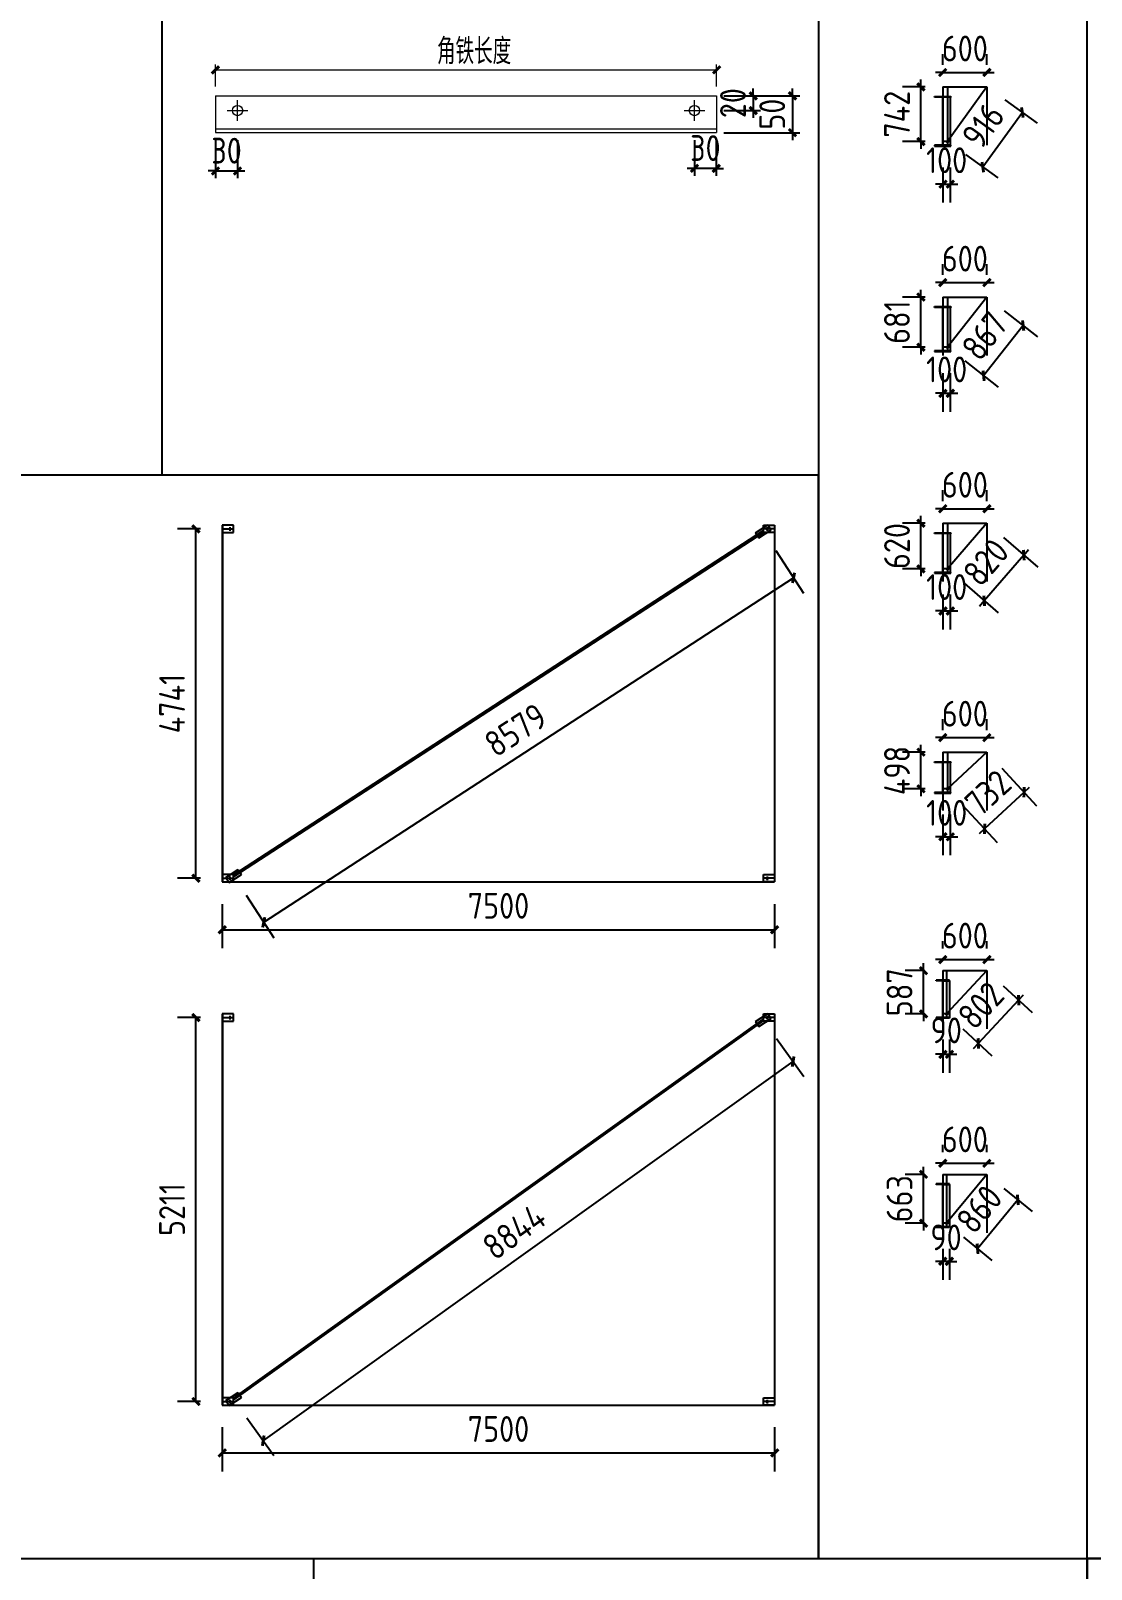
# Model space of a CAD drawing. Extents: x 411778 to 673094, y -11605 to 324395.
# Drawn here: x 480550 to 494949, y 72247 to 93127 of the extents above; entities that cross this region are included whole.
import ezdxf

# ---------------------------------------------------------------- set-up
doc = ezdxf.new("R2010")
doc.units = 0
doc.header["$LTSCALE"] = 1000
doc.header["$MEASUREMENT"] = 0
doc.styles.get("Standard").update_dxf_attribs({"font": 'gbenor.shx', "bigfont": 'gbcbig.shx'})
doc.dimstyles.get("Standard").update_dxf_attribs({"dimscale": 100, "dimtxt": 3.5, "dimasz": 1, "dimexe": 2.5, "dimexo": 3, "dimgap": 1.5, "dimtad": 1, "dimdec": 0, "dimzin": 0, "dimdsep": 46, "dimtxsty": 'Standard', "dimblk": 'ARCHTICK', "dimcen": 0.09, "dimadec": 0, "dimazin": 0, "dimtfac": 1, "dimtdec": 0, "dimtix": 1, "dimtmove": 2, "dimatfit": 3, "dimfxl": 1, "dimtolj": 1, "dimtzin": 0, "dimarcsym": 0})

# ---------------------------------------------------------------- blocks, each defined once
blk = doc.blocks.new('_ArchTick')
at = {"color": 0, "linetype": 'ByBlock', "const_width": 0.4}
blk.add_lwpolyline([(-0.5, -0.5), (0.5, 0.5)], dxfattribs=at)
blk = doc.blocks.new('*D391')
at = {"color": 3, "lineweight": -2}
for p, q in [((492696, 92365), (492387, 92365)), ((492637, 92365), (492637, 92465)), ((492637, 91623), (492637, 92365)), ((492696, 91623), (492387, 91623)), ((492637, 91623), (492637, 91523))]:
    blk.add_line(p, q, dxfattribs=at)
at = {"layer": 'Defpoints', "color": 0}
for p in [(492637, 92365), (492996, 92365), (492996, 91623)]:
    blk.add_point(p, dxfattribs=at)
at = {"color": 3, "lineweight": -2, "xscale": 100, "yscale": 100, "zscale": 100}
for p, rotation in [((492637, 92365), 270), ((492637, 91623), 90)]:
    blk.add_blockref('_ArchTick', p, dxfattribs=dict(at, rotation=rotation))
at = {"color": 0, "insert": (492312, 91994), "char_height": 350, "attachment_point": 5, "rotation": 90}
blk.add_mtext('\\A1;742', dxfattribs=at)
blk = doc.blocks.new('*D392')
at = {"color": 3, "lineweight": -2}
for p, q in [((492933, 92665), (492933, 92811.5)), ((493533, 92665), (493533, 92811.5)), ((492933, 92561.5), (492833, 92561.5)), ((492933, 92561.5), (493533, 92561.5)), ((493533, 92561.5), (493633, 92561.5))]:
    blk.add_line(p, q, dxfattribs=at)
at = {"layer": 'Defpoints', "color": 0}
for p in [(493533, 92561.5), (492933, 92365), (493533, 92365)]:
    blk.add_point(p, dxfattribs=at)
at = {"color": 3, "lineweight": -2, "xscale": 100, "yscale": 100, "zscale": 100}
blk.add_blockref('_ArchTick', (492933, 92561.5), dxfattribs=at)
at = {"color": 3, "lineweight": -2, "xscale": 100, "yscale": 100, "zscale": 100, "rotation": 180}
blk.add_blockref('_ArchTick', (493533, 92561.5), dxfattribs=at)
at = {"color": 0, "insert": (493233, 92886.5), "char_height": 350, "attachment_point": 5}
blk.add_mtext('\\A1;600', dxfattribs=at)
blk = doc.blocks.new('*D393')
at = {"color": 3, "lineweight": -2}
for p, q in [((493776, 92189), (494216, 91871)), ((494014, 92018), (493477, 91276)), ((493240, 91447), (493680, 91129))]:
    blk.add_line(p, q, dxfattribs=at)
at = {"layer": 'Defpoints', "color": 0}
for p in [(493533, 92365), (492996, 91623), (493477, 91276)]:
    blk.add_point(p, dxfattribs=at)
at = {"color": 3, "lineweight": -2, "xscale": 100, "yscale": 100, "zscale": 100}
for p, rotation in [((494014, 92018), 54.13134665157779), ((493477, 91276), 234.1313466515778)]:
    blk.add_blockref('_ArchTick', p, dxfattribs=dict(at, rotation=rotation))
at = {"color": 0, "insert": (493482, 91837), "char_height": 350, "attachment_point": 5, "rotation": 54.1313}
blk.add_mtext('\\A1;916', dxfattribs=at)
blk = doc.blocks.new('*D394')
at = {"color": 3, "lineweight": -2}
for p, q in [((492637, 89513), (492637, 89613)), ((492696, 89513), (492387, 89513)), ((492637, 88832), (492637, 89513)), ((492696, 88832), (492387, 88832)), ((492637, 88832), (492637, 88732))]:
    blk.add_line(p, q, dxfattribs=at)
at = {"layer": 'Defpoints', "color": 0}
for p in [(492637, 89513), (492996, 89513), (492996, 88832)]:
    blk.add_point(p, dxfattribs=at)
at = {"color": 3, "lineweight": -2, "xscale": 100, "yscale": 100, "zscale": 100}
for p, rotation in [((492637, 89513), 270), ((492637, 88832), 90)]:
    blk.add_blockref('_ArchTick', p, dxfattribs=dict(at, rotation=rotation))
at = {"color": 0, "insert": (492312, 89172.5), "char_height": 350, "attachment_point": 5, "rotation": 90}
blk.add_mtext('\\A1;681', dxfattribs=at)
blk = doc.blocks.new('*D395')
at = {"color": 3, "lineweight": -2}
for p, q in [((492933, 89813), (492933, 89959.5)), ((493533, 89813), (493533, 89959.5)), ((492933, 89709.5), (492833, 89709.5)), ((492933, 89709.5), (493533, 89709.5)), ((493533, 89709.5), (493633, 89709.5))]:
    blk.add_line(p, q, dxfattribs=at)
at = {"layer": 'Defpoints', "color": 0}
for p in [(493533, 89709.5), (492933, 89513), (493533, 89513)]:
    blk.add_point(p, dxfattribs=at)
at = {"color": 3, "lineweight": -2, "xscale": 100, "yscale": 100, "zscale": 100}
blk.add_blockref('_ArchTick', (492933, 89709.5), dxfattribs=at)
at = {"color": 3, "lineweight": -2, "xscale": 100, "yscale": 100, "zscale": 100, "rotation": 180}
blk.add_blockref('_ArchTick', (493533, 89709.5), dxfattribs=at)
at = {"color": 0, "insert": (493233, 90034.5), "char_height": 350, "attachment_point": 5}
blk.add_mtext('\\A1;600', dxfattribs=at)
blk = doc.blocks.new('*D396')
at = {"color": 3, "lineweight": -2}
for p, q in [((493769, 89327), (494221, 88971)), ((494025, 89126), (493488, 88445)), ((493232, 88646), (493685, 88290))]:
    blk.add_line(p, q, dxfattribs=at)
at = {"layer": 'Defpoints', "color": 0}
for p in [(493533, 89513), (492996, 88832), (493488, 88445)]:
    blk.add_point(p, dxfattribs=at)
at = {"color": 3, "lineweight": -2, "xscale": 100, "yscale": 100, "zscale": 100}
for p, rotation in [((494025, 89126), 51.76853448619656), ((493488, 88445), 231.7685344861965)]:
    blk.add_blockref('_ArchTick', p, dxfattribs=dict(at, rotation=rotation))
at = {"color": 0, "insert": (493501, 88986), "char_height": 350, "attachment_point": 5, "rotation": 51.7685}
blk.add_mtext('\\A1;867', dxfattribs=at)
blk = doc.blocks.new('*D397')
at = {"color": 3, "lineweight": -2}
for p, q in [((492696, 86444), (492387, 86444)), ((492637, 86444), (492637, 86544)), ((492637, 85824), (492637, 86444)), ((492696, 85824), (492387, 85824)), ((492637, 85824), (492637, 85724))]:
    blk.add_line(p, q, dxfattribs=at)
at = {"layer": 'Defpoints', "color": 0}
for p in [(492637, 86444), (492996, 86444), (492996, 85824)]:
    blk.add_point(p, dxfattribs=at)
at = {"color": 3, "lineweight": -2, "xscale": 100, "yscale": 100, "zscale": 100}
for p, rotation in [((492637, 86444), 270), ((492637, 85824), 90)]:
    blk.add_blockref('_ArchTick', p, dxfattribs=dict(at, rotation=rotation))
at = {"color": 0, "insert": (492312, 86134), "char_height": 350, "attachment_point": 5, "rotation": 90}
blk.add_mtext('\\A1;620', dxfattribs=at)
blk = doc.blocks.new('*D398')
at = {"color": 3, "lineweight": -2}
for p, q in [((492933, 86744), (492933, 86890.5)), ((493533, 86744), (493533, 86890.5)), ((492933, 86640.5), (492833, 86640.5)), ((492933, 86640.5), (493533, 86640.5)), ((493533, 86640.5), (493633, 86640.5))]:
    blk.add_line(p, q, dxfattribs=at)
at = {"layer": 'Defpoints', "color": 0}
for p in [(492933, 86444), (493533, 86640.5), (493533, 86444)]:
    blk.add_point(p, dxfattribs=at)
at = {"color": 3, "lineweight": -2, "xscale": 100, "yscale": 100, "zscale": 100}
blk.add_blockref('_ArchTick', (492933, 86640.5), dxfattribs=at)
at = {"color": 3, "lineweight": -2, "xscale": 100, "yscale": 100, "zscale": 100, "rotation": 180}
blk.add_blockref('_ArchTick', (493533, 86640.5), dxfattribs=at)
at = {"color": 0, "insert": (493233, 86965.5), "char_height": 350, "attachment_point": 5}
blk.add_mtext('\\A1;600', dxfattribs=at)
blk = doc.blocks.new('*D399')
at = {"color": 3, "lineweight": -2}
for p, q in [((493760, 86248), (494222, 85847)), ((494033, 86011), (494099, 86087)), ((494033, 86011), (493497, 85391)), ((493223, 85628), (493686, 85227)), ((493497, 85391), (493431, 85315))]:
    blk.add_line(p, q, dxfattribs=at)
at = {"layer": 'Defpoints', "color": 0}
for p in [(493533, 86444), (492996, 85824), (493497, 85391)]:
    blk.add_point(p, dxfattribs=at)
at = {"color": 3, "lineweight": -2, "xscale": 100, "yscale": 100, "zscale": 100}
for p, rotation in [((494033, 86011), 229.1296240983611), ((493497, 85391), 49.12962409836111)]:
    blk.add_blockref('_ArchTick', p, dxfattribs=dict(at, rotation=rotation))
at = {"color": 0, "insert": (493519, 85914), "char_height": 350, "attachment_point": 5, "rotation": 49.1296}
blk.add_mtext('\\A1;820', dxfattribs=at)
blk = doc.blocks.new('*D400')
at = {"color": 3, "lineweight": -2}
for p, q in [((492696, 83337), (492387, 83337)), ((492637, 83337), (492637, 83437)), ((492637, 82839), (492637, 83337)), ((492696, 82839), (492387, 82839)), ((492637, 82839), (492637, 82739))]:
    blk.add_line(p, q, dxfattribs=at)
at = {"layer": 'Defpoints', "color": 0}
for p in [(492637, 83337), (492996, 83337), (492996, 82839)]:
    blk.add_point(p, dxfattribs=at)
at = {"color": 3, "lineweight": -2, "xscale": 100, "yscale": 100, "zscale": 100}
for p, rotation in [((492637, 83337), 270), ((492637, 82839), 90)]:
    blk.add_blockref('_ArchTick', p, dxfattribs=dict(at, rotation=rotation))
at = {"color": 0, "insert": (492312, 83088), "char_height": 350, "attachment_point": 5, "rotation": 90}
blk.add_mtext('\\A1;498', dxfattribs=at)
blk = doc.blocks.new('*D401')
at = {"color": 3, "lineweight": -2}
for p, q in [((492933, 83637), (492933, 83783.5)), ((493533, 83637), (493533, 83783.5)), ((492933, 83533.5), (492833, 83533.5)), ((492933, 83533.5), (493533, 83533.5)), ((493533, 83533.5), (493633, 83533.5))]:
    blk.add_line(p, q, dxfattribs=at)
at = {"layer": 'Defpoints', "color": 0}
for p in [(493533, 83533.5), (492933, 83337), (493533, 83337)]:
    blk.add_point(p, dxfattribs=at)
at = {"color": 3, "lineweight": -2, "xscale": 100, "yscale": 100, "zscale": 100}
blk.add_blockref('_ArchTick', (492933, 83533.5), dxfattribs=at)
at = {"color": 3, "lineweight": -2, "xscale": 100, "yscale": 100, "zscale": 100, "rotation": 180}
blk.add_blockref('_ArchTick', (493533, 83533.5), dxfattribs=at)
at = {"color": 0, "insert": (493233, 83858.5), "char_height": 350, "attachment_point": 5}
blk.add_mtext('\\A1;600', dxfattribs=at)
blk = doc.blocks.new('*D402')
at = {"color": 3, "lineweight": -2}
for p, q in [((493737, 83117), (494208, 82610)), ((494038, 82793), (493501, 82295)), ((494038, 82793), (494111, 82861)), ((493201, 82619), (493671, 82112)), ((493501, 82295), (493428, 82227))]:
    blk.add_line(p, q, dxfattribs=at)
at = {"layer": 'Defpoints', "color": 0}
for p in [(493533, 83337), (492996, 82839), (493501, 82295)]:
    blk.add_point(p, dxfattribs=at)
at = {"color": 3, "lineweight": -2, "xscale": 100, "yscale": 100, "zscale": 100}
for p, rotation in [((494038, 82793), 222.8686612402884), ((493501, 82295), 42.86866124028836)]:
    blk.add_blockref('_ArchTick', p, dxfattribs=dict(at, rotation=rotation))
at = {"color": 0, "insert": (493548, 82783), "char_height": 350, "attachment_point": 5, "rotation": 42.8687}
blk.add_mtext('\\A1;732', dxfattribs=at)
blk = doc.blocks.new('*D403')
at = {"color": 3, "lineweight": -2}
for p, q in [((492672, 80371.5), (492672, 80471.5)), ((492686, 80371.5), (492422, 80371.5)), ((492672, 79784.5), (492672, 80371.5)), ((492686, 79784.5), (492422, 79784.5)), ((492672, 79784.5), (492672, 79684.5))]:
    blk.add_line(p, q, dxfattribs=at)
at = {"layer": 'Defpoints', "color": 0}
for p in [(492672, 80371.5), (492986, 80371.5), (492986, 79784.5)]:
    blk.add_point(p, dxfattribs=at)
at = {"color": 3, "lineweight": -2, "xscale": 100, "yscale": 100, "zscale": 100}
for p, rotation in [((492672, 80371.5), 270), ((492672, 79784.5), 90)]:
    blk.add_blockref('_ArchTick', p, dxfattribs=dict(at, rotation=rotation))
at = {"color": 0, "insert": (492347, 80078), "char_height": 350, "attachment_point": 5, "rotation": 90}
blk.add_mtext('\\A1;587', dxfattribs=at)
blk = doc.blocks.new('*D406')
at = {"color": 3, "lineweight": -2}
for p, q in [((492933, 80671.5), (492933, 80771.5)), ((493533, 80671.5), (493533, 80771.5)), ((492933, 80521.5), (492833, 80521.5)), ((492933, 80521.5), (493533, 80521.5)), ((493533, 80521.5), (493633, 80521.5))]:
    blk.add_line(p, q, dxfattribs=at)
at = {"layer": 'Defpoints', "color": 0}
for p in [(493533, 80521.5), (492933, 80371.5), (493533, 80371.5)]:
    blk.add_point(p, dxfattribs=at)
at = {"color": 3, "lineweight": -2, "xscale": 100, "yscale": 100, "zscale": 100}
blk.add_blockref('_ArchTick', (492933, 80521.5), dxfattribs=at)
at = {"color": 3, "lineweight": -2, "xscale": 100, "yscale": 100, "zscale": 100, "rotation": 180}
blk.add_blockref('_ArchTick', (493533, 80521.5), dxfattribs=at)
at = {"color": 0, "insert": (493233, 80846.5), "char_height": 350, "attachment_point": 5}
blk.add_mtext('\\A1;600', dxfattribs=at)
blk = doc.blocks.new('*D407')
at = {"color": 3, "lineweight": -2}
for p, q in [((493963, 79971), (493416, 79384)), ((493752, 80167), (494146, 79801)), ((493963, 79971), (494031, 80044)), ((493205, 79580), (493599, 79214)), ((493416, 79384), (493348, 79311))]:
    blk.add_line(p, q, dxfattribs=at)
at = {"layer": 'Defpoints', "color": 0}
for p in [(493533, 80371), (492986, 79784), (493416, 79384)]:
    blk.add_point(p, dxfattribs=at)
at = {"color": 3, "lineweight": -2, "xscale": 100, "yscale": 100, "zscale": 100}
for p, rotation in [((493963, 79971), 227.0201775861024), ((493416, 79384), 47.02017758610248)]:
    blk.add_blockref('_ArchTick', p, dxfattribs=dict(at, rotation=rotation))
at = {"color": 0, "insert": (493451, 79899), "char_height": 350, "attachment_point": 5, "rotation": 47.0202}
blk.add_mtext('\\A1;802', dxfattribs=at)
blk = doc.blocks.new('*D410')
at = {"color": 3, "lineweight": -2}
for p, q in [((492672, 77606.5), (492672, 77706.5)), ((492686, 77606.5), (492422, 77606.5)), ((492672, 76943.5), (492672, 77606.5)), ((492686, 76943.5), (492422, 76943.5)), ((492672, 76943.5), (492672, 76843.5))]:
    blk.add_line(p, q, dxfattribs=at)
at = {"layer": 'Defpoints', "color": 0}
for p in [(492672, 77606.5), (492986, 77606.5), (492986, 76943.5)]:
    blk.add_point(p, dxfattribs=at)
at = {"color": 3, "lineweight": -2, "xscale": 100, "yscale": 100, "zscale": 100}
for p, rotation in [((492672, 77606.5), 270), ((492672, 76943.5), 90)]:
    blk.add_blockref('_ArchTick', p, dxfattribs=dict(at, rotation=rotation))
at = {"color": 0, "insert": (492347, 77275), "char_height": 350, "attachment_point": 5, "rotation": 90}
blk.add_mtext('\\A1;663', dxfattribs=at)
blk = doc.blocks.new('*D408')
at = {"color": 3, "lineweight": -2}
for p, q in [((492933, 77906.5), (492933, 78006.5)), ((493533, 77906.5), (493533, 78006.5)), ((492933, 77756.5), (492833, 77756.5)), ((492933, 77756.5), (493533, 77756.5)), ((493533, 77756.5), (493633, 77756.5))]:
    blk.add_line(p, q, dxfattribs=at)
at = {"layer": 'Defpoints', "color": 0}
for p in [(493533, 77756.5), (492933, 77606.5), (493533, 77606.5)]:
    blk.add_point(p, dxfattribs=at)
at = {"color": 3, "lineweight": -2, "xscale": 100, "yscale": 100, "zscale": 100}
blk.add_blockref('_ArchTick', (492933, 77756.5), dxfattribs=at)
at = {"color": 3, "lineweight": -2, "xscale": 100, "yscale": 100, "zscale": 100, "rotation": 180}
blk.add_blockref('_ArchTick', (493533, 77756.5), dxfattribs=at)
at = {"color": 0, "insert": (493233, 78081.5), "char_height": 350, "attachment_point": 5}
blk.add_mtext('\\A1;600', dxfattribs=at)
blk = doc.blocks.new('*D409')
at = {"color": 3, "lineweight": -2}
for p, q in [((493953, 77260), (493406, 76597)), ((493764, 77416), (494146, 77101)), ((493217, 76753), (493599, 76438))]:
    blk.add_line(p, q, dxfattribs=at)
at = {"layer": 'Defpoints', "color": 0}
for p in [(493533, 77606), (492986, 76943), (493406, 76597)]:
    blk.add_point(p, dxfattribs=at)
at = {"color": 3, "lineweight": -2, "xscale": 100, "yscale": 100, "zscale": 100}
for p, rotation in [((493953, 77260), 50.47608323423588), ((493406, 76597), 230.4760832342359)]:
    blk.add_blockref('_ArchTick', p, dxfattribs=dict(at, rotation=rotation))
at = {"color": 0, "insert": (493429, 77135), "char_height": 350, "attachment_point": 5, "rotation": 50.4761}
blk.add_mtext('\\A1;860', dxfattribs=at)
blk = doc.blocks.new('*D413')
at = {"color": 3, "lineweight": -2}
for p, q in [((490360, 92244), (490360, 92344)), ((489963, 92244), (490460, 92244)), ((490360, 92244), (490360, 92044)), ((489963, 92044), (490460, 92044)), ((490360, 92044), (490360, 91944))]:
    blk.add_line(p, q, dxfattribs=at)
at = {"layer": 'Defpoints', "color": 0}
for p in [(489863, 92244), (489863, 92044), (490360, 92044)]:
    blk.add_point(p, dxfattribs=at)
at = {"color": 3, "lineweight": -2, "xscale": 100, "yscale": 100, "zscale": 100}
for p, rotation in [((490360, 92244), 270), ((490360, 92044), 90)]:
    blk.add_blockref('_ArchTick', p, dxfattribs=dict(at, rotation=rotation))
at = {"color": 0, "lineweight": 15, "insert": (490085, 92145), "char_height": 350, "attachment_point": 5, "rotation": 90}
blk.add_mtext('\\A1;20', dxfattribs=at)
blk = doc.blocks.new('*D414')
at = {"color": 3, "lineweight": -2}
for p, q in [((483058.5, 91644.5), (483058.5, 91124.5)), ((483358.5, 91644.5), (483358.5, 91124.5)), ((483058.5, 91224.5), (482958.5, 91224.5)), ((483058.5, 91224.5), (483358.5, 91224.5)), ((483358.5, 91224.5), (483458.5, 91224.5))]:
    blk.add_line(p, q, dxfattribs=at)
at = {"layer": 'Defpoints', "color": 0}
for p in [(483058.5, 91744.5), (483358.5, 91744.5), (483358.5, 91224.5)]:
    blk.add_point(p, dxfattribs=at)
at = {"color": 3, "lineweight": -2, "xscale": 100, "yscale": 100, "zscale": 100}
blk.add_blockref('_ArchTick', (483058.5, 91224.5), dxfattribs=at)
at = {"color": 3, "lineweight": -2, "xscale": 100, "yscale": 100, "zscale": 100, "rotation": 180}
blk.add_blockref('_ArchTick', (483358.5, 91224.5), dxfattribs=at)
at = {"color": 0, "lineweight": 15, "insert": (483208.5, 91499.5), "char_height": 350, "attachment_point": 5}
blk.add_mtext('\\A1;30', dxfattribs=at)
blk = doc.blocks.new('*D411')
at = {"color": 3, "lineweight": -2}
for p, q in [((489562, 91644), (489562, 91160)), ((489858, 91644), (489858, 91160)), ((489562, 91260), (489462, 91260)), ((489858, 91260), (489562, 91260)), ((489858, 91260), (489958, 91260))]:
    blk.add_line(p, q, dxfattribs=at)
at = {"layer": 'Defpoints', "color": 0}
for p in [(489562, 91744), (489858, 91744), (489562, 91260)]:
    blk.add_point(p, dxfattribs=at)
at = {"color": 3, "lineweight": -2, "xscale": 100, "yscale": 100, "zscale": 100}
blk.add_blockref('_ArchTick', (489562, 91260), dxfattribs=at)
at = {"color": 3, "lineweight": -2, "xscale": 100, "yscale": 100, "zscale": 100, "rotation": 180}
blk.add_blockref('_ArchTick', (489858, 91260), dxfattribs=at)
at = {"color": 0, "lineweight": 15, "insert": (489710, 91535), "char_height": 350, "attachment_point": 5}
blk.add_mtext('\\A1;30', dxfattribs=at)
blk = doc.blocks.new('*D412')
at = {"color": 3, "lineweight": -2}
for p, q in [((490893, 92244), (490893, 92344)), ((489963, 92244), (490993, 92244)), ((490893, 92244), (490893, 91744)), ((489963, 91744), (490993, 91744)), ((490893, 91744), (490893, 91644))]:
    blk.add_line(p, q, dxfattribs=at)
at = {"layer": 'Defpoints', "color": 0}
for p in [(489863, 92244), (489863, 91744), (490893, 91744)]:
    blk.add_point(p, dxfattribs=at)
at = {"color": 3, "lineweight": -2, "xscale": 100, "yscale": 100, "zscale": 100}
for p, rotation in [((490893, 92244), 270), ((490893, 91744), 90)]:
    blk.add_blockref('_ArchTick', p, dxfattribs=dict(at, rotation=rotation))
at = {"color": 0, "lineweight": 15, "insert": (490618, 91995), "char_height": 350, "attachment_point": 5, "rotation": 90}
blk.add_mtext('\\A1;50', dxfattribs=at)
blk = doc.blocks.new('*D1817')
at = {"color": 0, "lineweight": -2}
for p, q in [((482854, 86365.5), (482543.5, 86365.5)), ((482793.5, 81624.5), (482793.5, 86365.5)), ((482854, 81624.5), (482543.5, 81624.5))]:
    blk.add_line(p, q, dxfattribs=at)
at = {"layer": 'Defpoints', "color": 0}
for p in [(482793.5, 86365.5), (483154, 86365.5), (483154, 81624.5)]:
    blk.add_point(p, dxfattribs=at)
at = {"color": 0, "lineweight": -2, "xscale": 100, "yscale": 100, "zscale": 100}
for p, rotation in [((482793.5, 86365.5), 90), ((482793.5, 81624.5), 270)]:
    blk.add_blockref('_ArchTick', p, dxfattribs=dict(at, rotation=rotation))
at = {"color": 0, "insert": (482468.5, 83995), "char_height": 350, "attachment_point": 5, "rotation": 90}
blk.add_mtext('\\A1;4741', dxfattribs=at)
blk = doc.blocks.new('*D1818')
at = {"color": 0, "lineweight": -2}
for p, q in [((483151, 81274.5), (483151, 80676.5)), ((490651, 81274.5), (490651, 80676.5)), ((483151, 80926.5), (490651, 80926.5))]:
    blk.add_line(p, q, dxfattribs=at)
at = {"layer": 'Defpoints', "color": 0}
for p in [(483151, 81574.5), (490651, 81574.5), (490651, 80926.5)]:
    blk.add_point(p, dxfattribs=at)
at = {"color": 0, "lineweight": -2, "xscale": 100, "yscale": 100, "zscale": 100, "rotation": 180}
blk.add_blockref('_ArchTick', (483151, 80926.5), dxfattribs=at)
at = {"color": 0, "lineweight": -2, "xscale": 100, "yscale": 100, "zscale": 100}
blk.add_blockref('_ArchTick', (490651, 80926.5), dxfattribs=at)
at = {"color": 0, "insert": (486901, 81251.5), "char_height": 350, "attachment_point": 5}
blk.add_mtext('\\A1;7500', dxfattribs=at)
blk = doc.blocks.new('*D1819')
at = {"color": 0, "lineweight": -2}
for p, q in [((482854, 79734.5), (482543.5, 79734.5)), ((482793.5, 74523.5), (482793.5, 79734.5)), ((482854, 74523.5), (482543.5, 74523.5))]:
    blk.add_line(p, q, dxfattribs=at)
at = {"layer": 'Defpoints', "color": 0}
for p in [(482793.5, 79734.5), (483154, 79734.5), (483154, 74523.5)]:
    blk.add_point(p, dxfattribs=at)
at = {"color": 0, "lineweight": -2, "xscale": 100, "yscale": 100, "zscale": 100}
for p, rotation in [((482793.5, 79734.5), 90), ((482793.5, 74523.5), 270)]:
    blk.add_blockref('_ArchTick', p, dxfattribs=dict(at, rotation=rotation))
at = {"color": 0, "insert": (482468.5, 77129), "char_height": 350, "attachment_point": 5, "rotation": 90}
blk.add_mtext('\\A1;5211', dxfattribs=at)
blk = doc.blocks.new('*D1820')
at = {"color": 0, "lineweight": -2}
for p, q in [((483151, 74173.5), (483151, 73575.5)), ((490651, 74173.5), (490651, 73575.5)), ((483151, 73825.5), (490651, 73825.5))]:
    blk.add_line(p, q, dxfattribs=at)
at = {"layer": 'Defpoints', "color": 0}
for p in [(483151, 74473.5), (490651, 74473.5), (490651, 73825.5)]:
    blk.add_point(p, dxfattribs=at)
at = {"color": 0, "lineweight": -2, "xscale": 100, "yscale": 100, "zscale": 100, "rotation": 180}
blk.add_blockref('_ArchTick', (483151, 73825.5), dxfattribs=at)
at = {"color": 0, "lineweight": -2, "xscale": 100, "yscale": 100, "zscale": 100}
blk.add_blockref('_ArchTick', (490651, 73825.5), dxfattribs=at)
at = {"color": 0, "insert": (486901, 74150.5), "char_height": 350, "attachment_point": 5}
blk.add_mtext('\\A1;7500', dxfattribs=at)
blk = doc.blocks.new('*D1821')
at = {"color": 0, "lineweight": -2}
for p, q in [((490678, 79449), (491046, 78934)), ((483707, 73992), (490901, 79137)), ((483484, 74304), (483853, 73789))]:
    blk.add_line(p, q, dxfattribs=at)
at = {"layer": 'Defpoints', "color": 0}
for p in [(490503, 79693), (490901, 79137), (483310, 74548)]:
    blk.add_point(p, dxfattribs=at)
at = {"color": 0, "lineweight": -2, "xscale": 100, "yscale": 100, "zscale": 100}
for p, rotation in [((490901, 79137), 35.57705335855302), ((483707, 73992), 215.5770533585531)]:
    blk.add_blockref('_ArchTick', p, dxfattribs=dict(at, rotation=rotation))
at = {"color": 0, "insert": (487115, 76829), "char_height": 350, "attachment_point": 5, "rotation": 35.5771}
blk.add_mtext('\\A1;8844', dxfattribs=at)
blk = doc.blocks.new('*D1822')
at = {"color": 0, "lineweight": -2}
for p, q in [((490667, 86073), (491044, 85493)), ((483714, 81027), (490907, 85702)), ((483473, 81397), (483850, 80817))]:
    blk.add_line(p, q, dxfattribs=at)
at = {"layer": 'Defpoints', "color": 0}
for p in [(490503, 86324), (490907, 85702), (483310, 81649)]:
    blk.add_point(p, dxfattribs=at)
at = {"color": 0, "lineweight": -2, "xscale": 100, "yscale": 100, "zscale": 100}
for p, rotation in [((490907, 85702), 33.02331534191579), ((483714, 81027), 213.0233153419158)]:
    blk.add_blockref('_ArchTick', p, dxfattribs=dict(at, rotation=rotation))
at = {"color": 0, "insert": (487134, 83637), "char_height": 350, "attachment_point": 5, "rotation": 33.0233}
blk.add_mtext('\\A1;8579', dxfattribs=at)
blk = doc.blocks.new('*D2021')
at = {"color": 3, "lineweight": -2}
for p, q in [((492933, 76426), (492833, 76426)), ((492933, 76593.5), (492933, 76176)), ((493023, 76426), (492933, 76426)), ((493023, 76593.5), (493023, 76176)), ((493023, 76426), (493123, 76426))]:
    blk.add_line(p, q, dxfattribs=at)
at = {"layer": 'Defpoints', "color": 0}
for p in [(492933, 76893.5), (493023, 76893.5), (492933, 76426)]:
    blk.add_point(p, dxfattribs=at)
at = {"color": 3, "lineweight": -2, "xscale": 100, "yscale": 100, "zscale": 100}
blk.add_blockref('_ArchTick', (492933, 76426), dxfattribs=at)
at = {"color": 3, "lineweight": -2, "xscale": 100, "yscale": 100, "zscale": 100, "rotation": 180}
blk.add_blockref('_ArchTick', (493023, 76426), dxfattribs=at)
at = {"color": 0, "insert": (492978, 76751), "char_height": 350, "attachment_point": 5}
blk.add_mtext('\\A1;90', dxfattribs=at)
blk = doc.blocks.new('*D2023')
at = {"color": 3, "lineweight": -2}
for p, q in [((492936, 79434.5), (492936, 78985.5)), ((493026, 79434.5), (493026, 78985.5)), ((492936, 79235.5), (492836, 79235.5)), ((492936, 79235.5), (493026, 79235.5)), ((493026, 79235.5), (493126, 79235.5))]:
    blk.add_line(p, q, dxfattribs=at)
at = {"layer": 'Defpoints', "color": 0}
for p in [(492936, 79734.5), (493026, 79734.5), (493026, 79235.5)]:
    blk.add_point(p, dxfattribs=at)
at = {"color": 3, "lineweight": -2, "xscale": 100, "yscale": 100, "zscale": 100}
blk.add_blockref('_ArchTick', (492936, 79235.5), dxfattribs=at)
at = {"color": 3, "lineweight": -2, "xscale": 100, "yscale": 100, "zscale": 100, "rotation": 180}
blk.add_blockref('_ArchTick', (493026, 79235.5), dxfattribs=at)
at = {"color": 0, "insert": (492981, 79560.5), "char_height": 350, "attachment_point": 5}
blk.add_mtext('\\A1;90', dxfattribs=at)
blk = doc.blocks.new('*D2024')
at = {"color": 3, "lineweight": -2}
for p, q in [((492936, 82489), (492936, 81938)), ((493036, 82489), (493036, 81938)), ((492936, 82188), (492836, 82188)), ((492936, 82188), (493036, 82188)), ((493036, 82188), (493136, 82188))]:
    blk.add_line(p, q, dxfattribs=at)
at = {"layer": 'Defpoints', "color": 0}
for p in [(492936, 82789), (493036, 82789), (493036, 82188)]:
    blk.add_point(p, dxfattribs=at)
at = {"color": 3, "lineweight": -2, "xscale": 100, "yscale": 100, "zscale": 100}
blk.add_blockref('_ArchTick', (492936, 82188), dxfattribs=at)
at = {"color": 3, "lineweight": -2, "xscale": 100, "yscale": 100, "zscale": 100, "rotation": 180}
blk.add_blockref('_ArchTick', (493036, 82188), dxfattribs=at)
at = {"color": 0, "insert": (492986, 82513), "char_height": 350, "attachment_point": 5}
blk.add_mtext('\\A1;100', dxfattribs=at)
blk = doc.blocks.new('*D2025')
at = {"color": 3, "lineweight": -2}
for p, q in [((492936, 85474), (492936, 85002.5)), ((493036, 85474), (493036, 85002.5)), ((492936, 85252.5), (492836, 85252.5)), ((492936, 85252.5), (493036, 85252.5)), ((493036, 85252.5), (493136, 85252.5))]:
    blk.add_line(p, q, dxfattribs=at)
at = {"layer": 'Defpoints', "color": 0}
for p in [(492936, 85774), (493036, 85774), (493036, 85252.5)]:
    blk.add_point(p, dxfattribs=at)
at = {"color": 3, "lineweight": -2, "xscale": 100, "yscale": 100, "zscale": 100}
blk.add_blockref('_ArchTick', (492936, 85252.5), dxfattribs=at)
at = {"color": 3, "lineweight": -2, "xscale": 100, "yscale": 100, "zscale": 100, "rotation": 180}
blk.add_blockref('_ArchTick', (493036, 85252.5), dxfattribs=at)
at = {"color": 0, "insert": (492986, 85577.5), "char_height": 350, "attachment_point": 5}
blk.add_mtext('\\A1;100', dxfattribs=at)
blk = doc.blocks.new('*D2026')
at = {"color": 3, "lineweight": -2}
for p, q in [((492936, 88482), (492936, 87956.5)), ((493036, 88482), (493036, 87956.5)), ((492936, 88206.5), (492836, 88206.5)), ((492936, 88206.5), (493036, 88206.5)), ((493036, 88206.5), (493136, 88206.5))]:
    blk.add_line(p, q, dxfattribs=at)
at = {"layer": 'Defpoints', "color": 0}
for p in [(492936, 88782), (493036, 88782), (493036, 88206.5)]:
    blk.add_point(p, dxfattribs=at)
at = {"color": 3, "lineweight": -2, "xscale": 100, "yscale": 100, "zscale": 100}
blk.add_blockref('_ArchTick', (492936, 88206.5), dxfattribs=at)
at = {"color": 3, "lineweight": -2, "xscale": 100, "yscale": 100, "zscale": 100, "rotation": 180}
blk.add_blockref('_ArchTick', (493036, 88206.5), dxfattribs=at)
at = {"color": 0, "insert": (492986, 88531.5), "char_height": 350, "attachment_point": 5}
blk.add_mtext('\\A1;100', dxfattribs=at)
blk = doc.blocks.new('*D2027')
at = {"color": 3, "lineweight": -2}
for p, q in [((492936, 91273), (492936, 90794.5)), ((493036, 91273), (493036, 90794.5)), ((492936, 91044.5), (492836, 91044.5)), ((492936, 91044.5), (493036, 91044.5)), ((493036, 91044.5), (493136, 91044.5))]:
    blk.add_line(p, q, dxfattribs=at)
at = {"layer": 'Defpoints', "color": 0}
for p in [(492936, 91573), (493036, 91573), (493036, 91044.5)]:
    blk.add_point(p, dxfattribs=at)
at = {"color": 3, "lineweight": -2, "xscale": 100, "yscale": 100, "zscale": 100}
blk.add_blockref('_ArchTick', (492936, 91044.5), dxfattribs=at)
at = {"color": 3, "lineweight": -2, "xscale": 100, "yscale": 100, "zscale": 100, "rotation": 180}
blk.add_blockref('_ArchTick', (493036, 91044.5), dxfattribs=at)
at = {"color": 0, "insert": (492986, 91369.5), "char_height": 350, "attachment_point": 5}
blk.add_mtext('\\A1;100', dxfattribs=at)

msp = doc.modelspace()

# ---------------------------------------------------------------- linework, layer by layer
at = {"lineweight": 15}
for p, q in [((483058.5, 92369.5), (483058.5, 92670.9)), ((483058.5, 92595.9), (489863.1, 92595.9)), ((489863.1, 92369.5), (489863.1, 92670.9)), ((483058.5, 92244.5), (489863.1, 92244.5)), ((483058.5, 92244.5), (483058.5, 91744.5)), ((483358.5, 91904.5), (483358.5, 92184.5)), ((489562.1, 91904.5), (489562.1, 92184.5)), ((489863.1, 92244.5), (489863.1, 91744.5)), ((483218.5, 92044.5), (483498.5, 92044.5)), ((489422.1, 92044.5), (489702.1, 92044.5)), ((483058.5, 91794.5), (489863.1, 91794.5)), ((483058.5, 91744.5), (489863.1, 91744.5))]:
    msp.add_line(p, q, dxfattribs=at)
at = {"color": 1}
for p, q in [((492933, 92365), (492933, 91573)), ((493533, 92365), (493533, 91573)), ((492933, 89513), (492933, 88721)), ((492933, 89373), (492933, 88782)), ((493533, 89513), (493533, 88721)), ((492933, 86444), (492933, 85652)), ((493533, 86444), (493533, 85652)), ((492933, 86304), (492933, 85774)), ((492933, 83337), (492933, 82545)), ((493533, 83337), (493533, 82545)), ((492933, 83197), (492933, 82789)), ((492933, 80371.5), (492933, 79579.5)), ((492933, 80233.5), (492933, 79734.5)), ((493533, 80371.5), (493533, 79579.5)), ((492933, 77606.5), (492933, 76814.5)), ((492933, 77468.5), (492933, 76893.5)), ((493533, 77606.5), (493533, 76814.5))]:
    msp.add_line(p, q, dxfattribs=at)
at = {"color": 0}
for p, q in [((492933, 92365), (493533, 92365)), ((493533, 92365), (492996.5, 91623)), ((492933, 89513), (493533, 89513)), ((493533, 89513), (492996.5, 88832)), ((492933, 86444), (493533, 86444)), ((493533, 86444), (492996.5, 85824)), ((492933, 83337), (493533, 83337)), ((493533, 83337), (492996.5, 82839))]:
    msp.add_line(p, q, dxfattribs=at)
for p, q in [((492996, 92365), (492996, 91573)), ((492823, 92235), (493043, 92235)), ((492823, 92225), (492823, 92235)), ((493043, 92225), (492823, 92225)), ((492930, 92225), (492930, 91573)), ((492936, 92225), (492936, 91573)), ((493036, 92225), (493036, 91573)), ((493043, 92235), (493043, 92225)), ((492933, 91573), (492823, 91573)), ((492823, 91573), (492823, 91563)), ((492823, 91563), (493043, 91563)), ((493043, 91573), (492933, 91573)), ((493036, 91623), (492936, 91623)), ((493043, 91563), (493043, 91573)), ((492823, 89383), (493043, 89383)), ((492823, 89373), (492823, 89383)), ((493043, 89373), (492823, 89373)), ((492930, 89373), (492930, 88782)), ((492936, 89373), (492936, 88782)), ((492996, 89513), (492996, 88782)), ((493036, 89373), (493036, 88782)), ((493043, 89383), (493043, 89373)), ((492933, 88782), (492823, 88782)), ((492823, 88782), (492823, 88772)), ((492823, 88772), (493043, 88772)), ((493043, 88782), (492933, 88782)), ((493036, 88832), (492936, 88832)), ((493043, 88772), (493043, 88782)), ((492996, 86444), (492996, 85774)), ((483304, 86415.5), (483151, 86415.5)), ((483151, 86415.5), (483151, 81574.5)), ((483154, 86415.5), (483154, 86315.5)), ((483154, 86365.5), (483304, 86365.5)), ((483154, 86365.5), (483154, 81624.5)), ((483154, 86315.5), (483304, 86315.5)), ((483229, 86365.5), (483279, 86365.5)), ((483254, 86390.5), (483254, 86340.5)), ((483298.9, 81665.6), (490492.2, 86341.2)), ((483304, 86315.5), (483304, 86415.5)), ((483304, 81657), (490498, 86333)), ((483309.8, 81648.8), (490503.1, 86324.4)), ((490392, 86311.8), (490559.7, 86420.8)), ((490392, 86311.8), (490435.6, 86244.8)), ((490435.6, 86244.8), (490603.3, 86353.8)), ((490492.2, 86341.2), (490503.1, 86324.4)), ((490498, 86315.5), (490498, 86415.5)), ((490498, 86415.5), (490651, 86415.5)), ((490648, 86365.5), (490498, 86365.5)), ((490648, 86315.5), (490498, 86315.5)), ((490573, 86365.5), (490523, 86365.5)), ((490548, 86390.5), (490548, 86340.5)), ((490559.7, 86420.8), (490603.3, 86353.8)), ((490648, 86415.5), (490648, 86315.5)), ((490648, 86365.5), (490648, 81624.5)), ((490651, 86415.5), (490651, 81574.5)), ((492823, 86314), (493043, 86314)), ((492823, 86304), (492823, 86314)), ((493043, 86304), (492823, 86304)), ((492930, 86304), (492930, 85774)), ((492936, 86304), (492936, 85774)), ((493036, 86304), (493036, 85774)), ((493043, 86314), (493043, 86304)), ((493036, 85824), (492936, 85824)), ((492933, 85774), (492823, 85774)), ((492823, 85774), (492823, 85764)), ((492823, 85764), (493043, 85764)), ((493043, 85774), (492933, 85774)), ((493043, 85764), (493043, 85774)), ((492996, 83337), (492996, 82789)), ((492823, 83207), (493043, 83207)), ((492823, 83197), (492823, 83207)), ((493043, 83197), (492823, 83197)), ((492930, 83197), (492930, 82789)), ((492936, 83197), (492936, 82789)), ((493036, 83197), (493036, 82789)), ((493043, 83207), (493043, 83197)), ((492933, 82789), (492823, 82789)), ((492823, 82789), (492823, 82779)), ((492823, 82779), (493043, 82779)), ((493043, 82789), (492933, 82789)), ((493036, 82839), (492936, 82839)), ((493043, 82779), (493043, 82789)), ((483154, 81674.5), (483154, 81574.5)), ((483304, 81674.5), (483154, 81674.5)), ((483198.7, 81636.2), (483366.4, 81745.2)), ((483242.3, 81569.2), (483410, 81678.2)), ((483254, 81649.5), (483254, 81599.5)), ((483298.9, 81665.6), (483309.8, 81648.8)), ((483304, 81574.5), (483304, 81674.5)), ((483366.4, 81745.2), (483410, 81678.2)), ((490498, 81574.5), (490498, 81674.5)), ((490498, 81674.5), (490648, 81674.5)), ((490548, 81649.5), (490548, 81599.5)), ((490648, 81674.5), (490648, 81574.5)), ((483151, 81574.5), (483304, 81574.5)), ((483151, 81574.5), (490651, 81574.5)), ((483154, 81624.5), (483304, 81624.5)), ((483154, 81624.5), (483304, 81624.5)), ((483198.7, 81636.2), (483242.3, 81569.2)), ((483229, 81624.5), (483279, 81624.5)), ((490648, 81624.5), (490498, 81624.5)), ((490648, 81624.5), (490498, 81624.5)), ((490651, 81574.5), (490498, 81574.5)), ((490573, 81624.5), (490523, 81624.5)), ((493023, 80241.5), (492843, 80241.5)), ((492843, 80233.5), (492843, 80241.5)), ((493026, 80233.5), (492843, 80233.5)), ((492930, 80233.5), (492930, 79734.5)), ((492933, 80371.5), (493533, 80371.5)), ((492933, 80233.5), (493023, 80233.5)), ((492936, 80233.5), (492936, 79734.5)), ((492986, 80371.5), (492986, 79734.5)), ((493533, 80371.5), (492986, 79784.5)), ((493023, 80233.5), (493023, 80241.5)), ((493026, 80233.5), (493026, 79734.5)), ((483304, 79784.5), (483151, 79784.5)), ((483151, 79784.5), (483151, 74473.5)), ((483154, 79784.5), (483154, 79684.5)), ((483304, 79684.5), (483304, 79784.5)), ((490392, 79680.8), (490559.7, 79789.8)), ((490498, 79684.5), (490498, 79784.5)), ((490498, 79784.5), (490651, 79784.5)), ((490559.7, 79789.8), (490603.3, 79722.8)), ((490648, 79784.5), (490648, 79684.5)), ((490651, 79784.5), (490651, 74473.5)), ((493026, 79784.5), (492936, 79784.5)), ((483154, 79734.5), (483304, 79734.5)), ((483154, 79734.5), (483154, 74523.5)), ((483154, 79684.5), (483304, 79684.5)), ((483229, 79734.5), (483279, 79734.5)), ((483254, 79759.5), (483254, 79709.5)), ((483298.9, 74564.6), (490492.2, 79710.2)), ((483304, 74556), (490498, 79702)), ((483309.8, 74547.8), (490503.1, 79693.4)), ((490392, 79680.8), (490435.6, 79613.8)), ((490435.6, 79613.8), (490603.3, 79722.8)), ((490492.2, 79710.2), (490503.1, 79693.4)), ((490648, 79734.5), (490498, 79734.5)), ((490648, 79684.5), (490498, 79684.5)), ((490573, 79734.5), (490523, 79734.5)), ((490548, 79759.5), (490548, 79709.5)), ((490648, 79734.5), (490648, 74523.5)), ((492933, 79734.5), (492843, 79734.5)), ((492843, 79734.5), (492843, 79726.5)), ((492933, 79726.5), (492843, 79726.5)), ((493026, 79734.5), (492933, 79734.5)), ((492933, 79734.5), (493023, 79734.5)), ((493023, 79726.5), (492933, 79726.5)), ((493023, 79734.5), (493023, 79726.5)), ((493023, 77476.5), (492843, 77476.5)), ((492843, 77468.5), (492843, 77476.5)), ((493026, 77468.5), (492843, 77468.5)), ((492930, 77468.5), (492930, 76893.5)), ((492933, 77606.5), (493533, 77606.5)), ((492933, 77468.5), (493023, 77468.5)), ((492936, 77468.5), (492936, 76893.5)), ((492986, 77606.5), (492986, 76893.5)), ((493533, 77606.5), (492986, 76943.5)), ((493023, 77468.5), (493023, 77476.5)), ((493026, 77468.5), (493026, 76893.5)), ((492933, 76893.5), (492843, 76893.5)), ((492843, 76893.5), (492843, 76885.5)), ((492933, 76885.5), (492843, 76885.5)), ((493026, 76893.5), (492933, 76893.5)), ((492933, 76893.5), (493023, 76893.5)), ((493023, 76885.5), (492933, 76885.5)), ((493026, 76943.5), (492936, 76943.5)), ((493023, 76893.5), (493023, 76885.5)), ((483154, 74573.5), (483154, 74473.5)), ((483304, 74573.5), (483154, 74573.5)), ((483198.7, 74535.2), (483366.4, 74644.2)), ((483242.3, 74468.2), (483410, 74577.2)), ((483254, 74548.5), (483254, 74498.5)), ((483298.9, 74564.6), (483309.8, 74547.8)), ((483304, 74473.5), (483304, 74573.5)), ((483366.4, 74644.2), (483410, 74577.2)), ((490498, 74473.5), (490498, 74573.5)), ((490498, 74573.5), (490648, 74573.5)), ((490548, 74548.5), (490548, 74498.5)), ((490648, 74573.5), (490648, 74473.5)), ((483151, 74473.5), (483304, 74473.5)), ((483151, 74473.5), (490651, 74473.5)), ((483154, 74523.5), (483304, 74523.5)), ((483154, 74523.5), (483304, 74523.5)), ((483198.7, 74535.2), (483242.3, 74468.2)), ((483229, 74523.5), (483279, 74523.5)), ((490648, 74523.5), (490498, 74523.5)), ((490648, 74523.5), (490498, 74523.5)), ((490651, 74473.5), (490498, 74473.5)), ((490573, 74523.5), (490523, 74523.5))]:
    msp.add_line(p, q)
for points in [[(482336, 93395), (491246, 93395), (491246, 87095), (482336, 87095)], [(494893.5, 93395), (491246, 93395), (491246, 72395), (494893.5, 72395)], [(494893.5, 93395), (524593.5, 93395), (524593.5, 72395), (494893.5, 72395)], [(491246, 87095), (470456, 87095), (470456, 72395), (491246, 72395)], [(484393.5, 57545), (484393.5, 72395), (494893.5, 72395), (494893.5, 57545)], [(494893.5, 72395), (515735, 72395), (515735, 57545), (494893.5, 57545)]]:
    msp.add_lwpolyline(points, close=True)
at = {"lineweight": 15}
for centre in [(483358.5, 92044.5), (489562.1, 92044.5)]:
    msp.add_circle(centre, 70, dxfattribs=at)
at = {"color": 1}
for centre in [(492996.5, 91623), (492996.5, 88832), (492996.5, 85824), (492996.5, 82839)]:
    msp.add_circle(centre, 10, dxfattribs=at)
for centre in [(483254, 86365.5), (490548, 86365.5), (483254, 81624.5), (490548, 81624.5), (492986, 79784.5), (483254, 79734.5), (490548, 79734.5), (492986, 76943.5), (483254, 74523.5), (490548, 74523.5)]:
    msp.add_circle(centre, 10)

# ---------------------------------------------------------------- block references
at = {"lineweight": 15, "xscale": 100, "yscale": 100, "zscale": 100, "rotation": 180}
msp.add_blockref('_ArchTick', (483058.5, 92595.9), dxfattribs=at)
at = {"lineweight": 15, "xscale": 100, "yscale": 100, "zscale": 100}
msp.add_blockref('_ArchTick', (489863.1, 92595.9), dxfattribs=at)

# ---------------------------------------------------------------- texts
at = {"lineweight": 15, "insert": (486570.2, 92845.9), "char_height": 350, "attachment_point": 5}
msp.add_mtext('\\A1;角铁长度', dxfattribs=at)

# ---------------------------------------------------------------- dimensions: what is measured, and where the dimension line sits
for p1, p2, distance, picture, middle in [((492933, 92365), (493533, 92365), 196.5, '*D392', (493233, 92886.5)), ((493533, 92365), (492996.5, 91623), 593, '*D393', (493481.9, 91837)), ((492933, 89513), (493533, 89513), 196.5, '*D395', (493233, 90034.5)), ((493533, 89513), (492996.5, 88832), 625.9, '*D396', (493501.1, 88986.3)), ((492933, 86444), (493533, 86444), 196.5, '*D398', (493233, 86965.5)), ((493533, 86444), (492996.5, 85824), 661.8, '*D399', (493519.4, 85913.6)), ((492933, 83337), (493533, 83337), 196.5, '*D401', (493233, 83858.5)), ((493533, 83337), (492996.5, 82839), 741.8, '*D402', (493548.3, 82782.5)), ((492933, 80371.5), (493533, 80371.5), 150, '*D406', (493233, 80846.5)), ((493533, 80371.5), (492986, 79784.5), 587.4, '*D407', (493451.5, 79899.1)), ((492933, 77606.5), (493533, 77606.5), 150, '*D408', (493233, 78081.5)), ((493533, 77606.5), (492986, 76943.5), 545, '*D409', (493429.2, 77135)), ((493023, 76893.5), (492933, 76893.5), 467.5, '*D2021', (492978, 76751))]:
    dim = msp.add_aligned_dim(p1=p1, p2=p2, distance=distance, dimstyle='Standard', override={"dimclrd": 3, "dimclre": 3})
    dim.commit()
    dim.dimension.update_dxf_attribs({"geometry": picture, "text_midpoint": middle})
at = {"lineweight": 15}
for base, p2, picture, middle in [((490360.1, 92044.5), (489863.1, 92044.5), '*D413', (490085.1, 92144.5)), ((490892.8, 91744.5), (489863.1, 91744.5), '*D412', (490617.8, 91994.5))]:
    dim = msp.add_linear_dim(base=base, p1=(489863.1, 92244.5), p2=p2, angle=90, dimstyle='Standard', override={"dimexe": 1, "dimexo": 1, "dimgap": 1, "dimlfac": 0.1, "dimclrd": 3, "dimclre": 3}, dxfattribs=at)
    dim.commit()
    dim.dimension.update_dxf_attribs({"geometry": picture, "text_midpoint": middle})
for base, p1, p2, picture, middle in [((492637, 92365), (492996, 91623), (492996, 92365), '*D391', (492312, 91994)), ((492637, 89513), (492996, 88832), (492996, 89513), '*D394', (492312, 89172.5)), ((492637, 86444), (492996, 85824), (492996, 86444), '*D397', (492312, 86134)), ((492637, 83337), (492996, 82839), (492996, 83337), '*D400', (492312, 83088)), ((492672, 80371.5), (492986, 79784.5), (492986, 80371.5), '*D403', (492347, 80078)), ((492672, 77606.5), (492986, 76943.5), (492986, 77606.5), '*D410', (492347, 77275))]:
    dim = msp.add_linear_dim(base=base, p1=p1, p2=p2, angle=90, dimstyle='Standard', override={"dimclrd": 3, "dimclre": 3})
    dim.commit()
    dim.dimension.update_dxf_attribs({"geometry": picture, "text_midpoint": middle})
for base, p1, p2, picture, middle in [((483358.5, 91224.5), (483058.5, 91744.5), (483358.5, 91744.5), '*D414', (483208.5, 91499.5)), ((489562.1, 91260.1), (489857.6, 91744.5), (489562.1, 91744.5), '*D411', (489709.8, 91535.1))]:
    dim = msp.add_linear_dim(base=base, p1=p1, p2=p2, dimstyle='Standard', override={"dimexe": 1, "dimexo": 1, "dimgap": 1, "dimlfac": 0.1, "dimclrd": 3, "dimclre": 3}, dxfattribs=at)
    dim.commit()
    dim.dimension.update_dxf_attribs({"geometry": picture, "text_midpoint": middle})
for base, p1, p2, picture, middle in [((493036, 91044.5), (492936, 91573), (493036, 91573), '*D2027', (492986, 91369.5)), ((493036, 88206.5), (492936, 88782), (493036, 88782), '*D2026', (492986, 88531.5)), ((493036, 85252.5), (492936, 85774), (493036, 85774), '*D2025', (492986, 85577.5)), ((493036, 82188), (492936, 82789), (493036, 82789), '*D2024', (492986, 82513)), ((493026, 79235.5), (492936, 79734.5), (493026, 79734.5), '*D2023', (492981, 79560.5))]:
    dim = msp.add_linear_dim(base=base, p1=p1, p2=p2, dimstyle='Standard', override={"dimclrd": 3, "dimclre": 3})
    dim.commit()
    dim.dimension.update_dxf_attribs({"geometry": picture, "text_midpoint": middle})
for p1, p2, distance, picture, middle in [((483154, 81624.5), (483154, 86365.5), 360.5, '*D1817', (482468.5, 83995)), ((483309.8, 81648.8), (490503.1, 86324.4), -741.9, '*D1822', (487133.6, 83637.1)), ((483151, 81574.5), (490651, 81574.5), -648, '*D1818', (486901, 81251.5)), ((483154, 74523.5), (483154, 79734.5), 360.5, '*D1819', (482468.5, 77129)), ((483309.8, 74547.8), (490503.1, 79693.4), -683.5, '*D1821', (487115, 76829)), ((483151, 74473.5), (490651, 74473.5), -648, '*D1820', (486901, 74150.5))]:
    dim = msp.add_aligned_dim(p1=p1, p2=p2, distance=distance, dimstyle='Standard')
    dim.commit()
    dim.dimension.update_dxf_attribs({"geometry": picture, "text_midpoint": middle})

doc.saveas('drawing.dxf')
